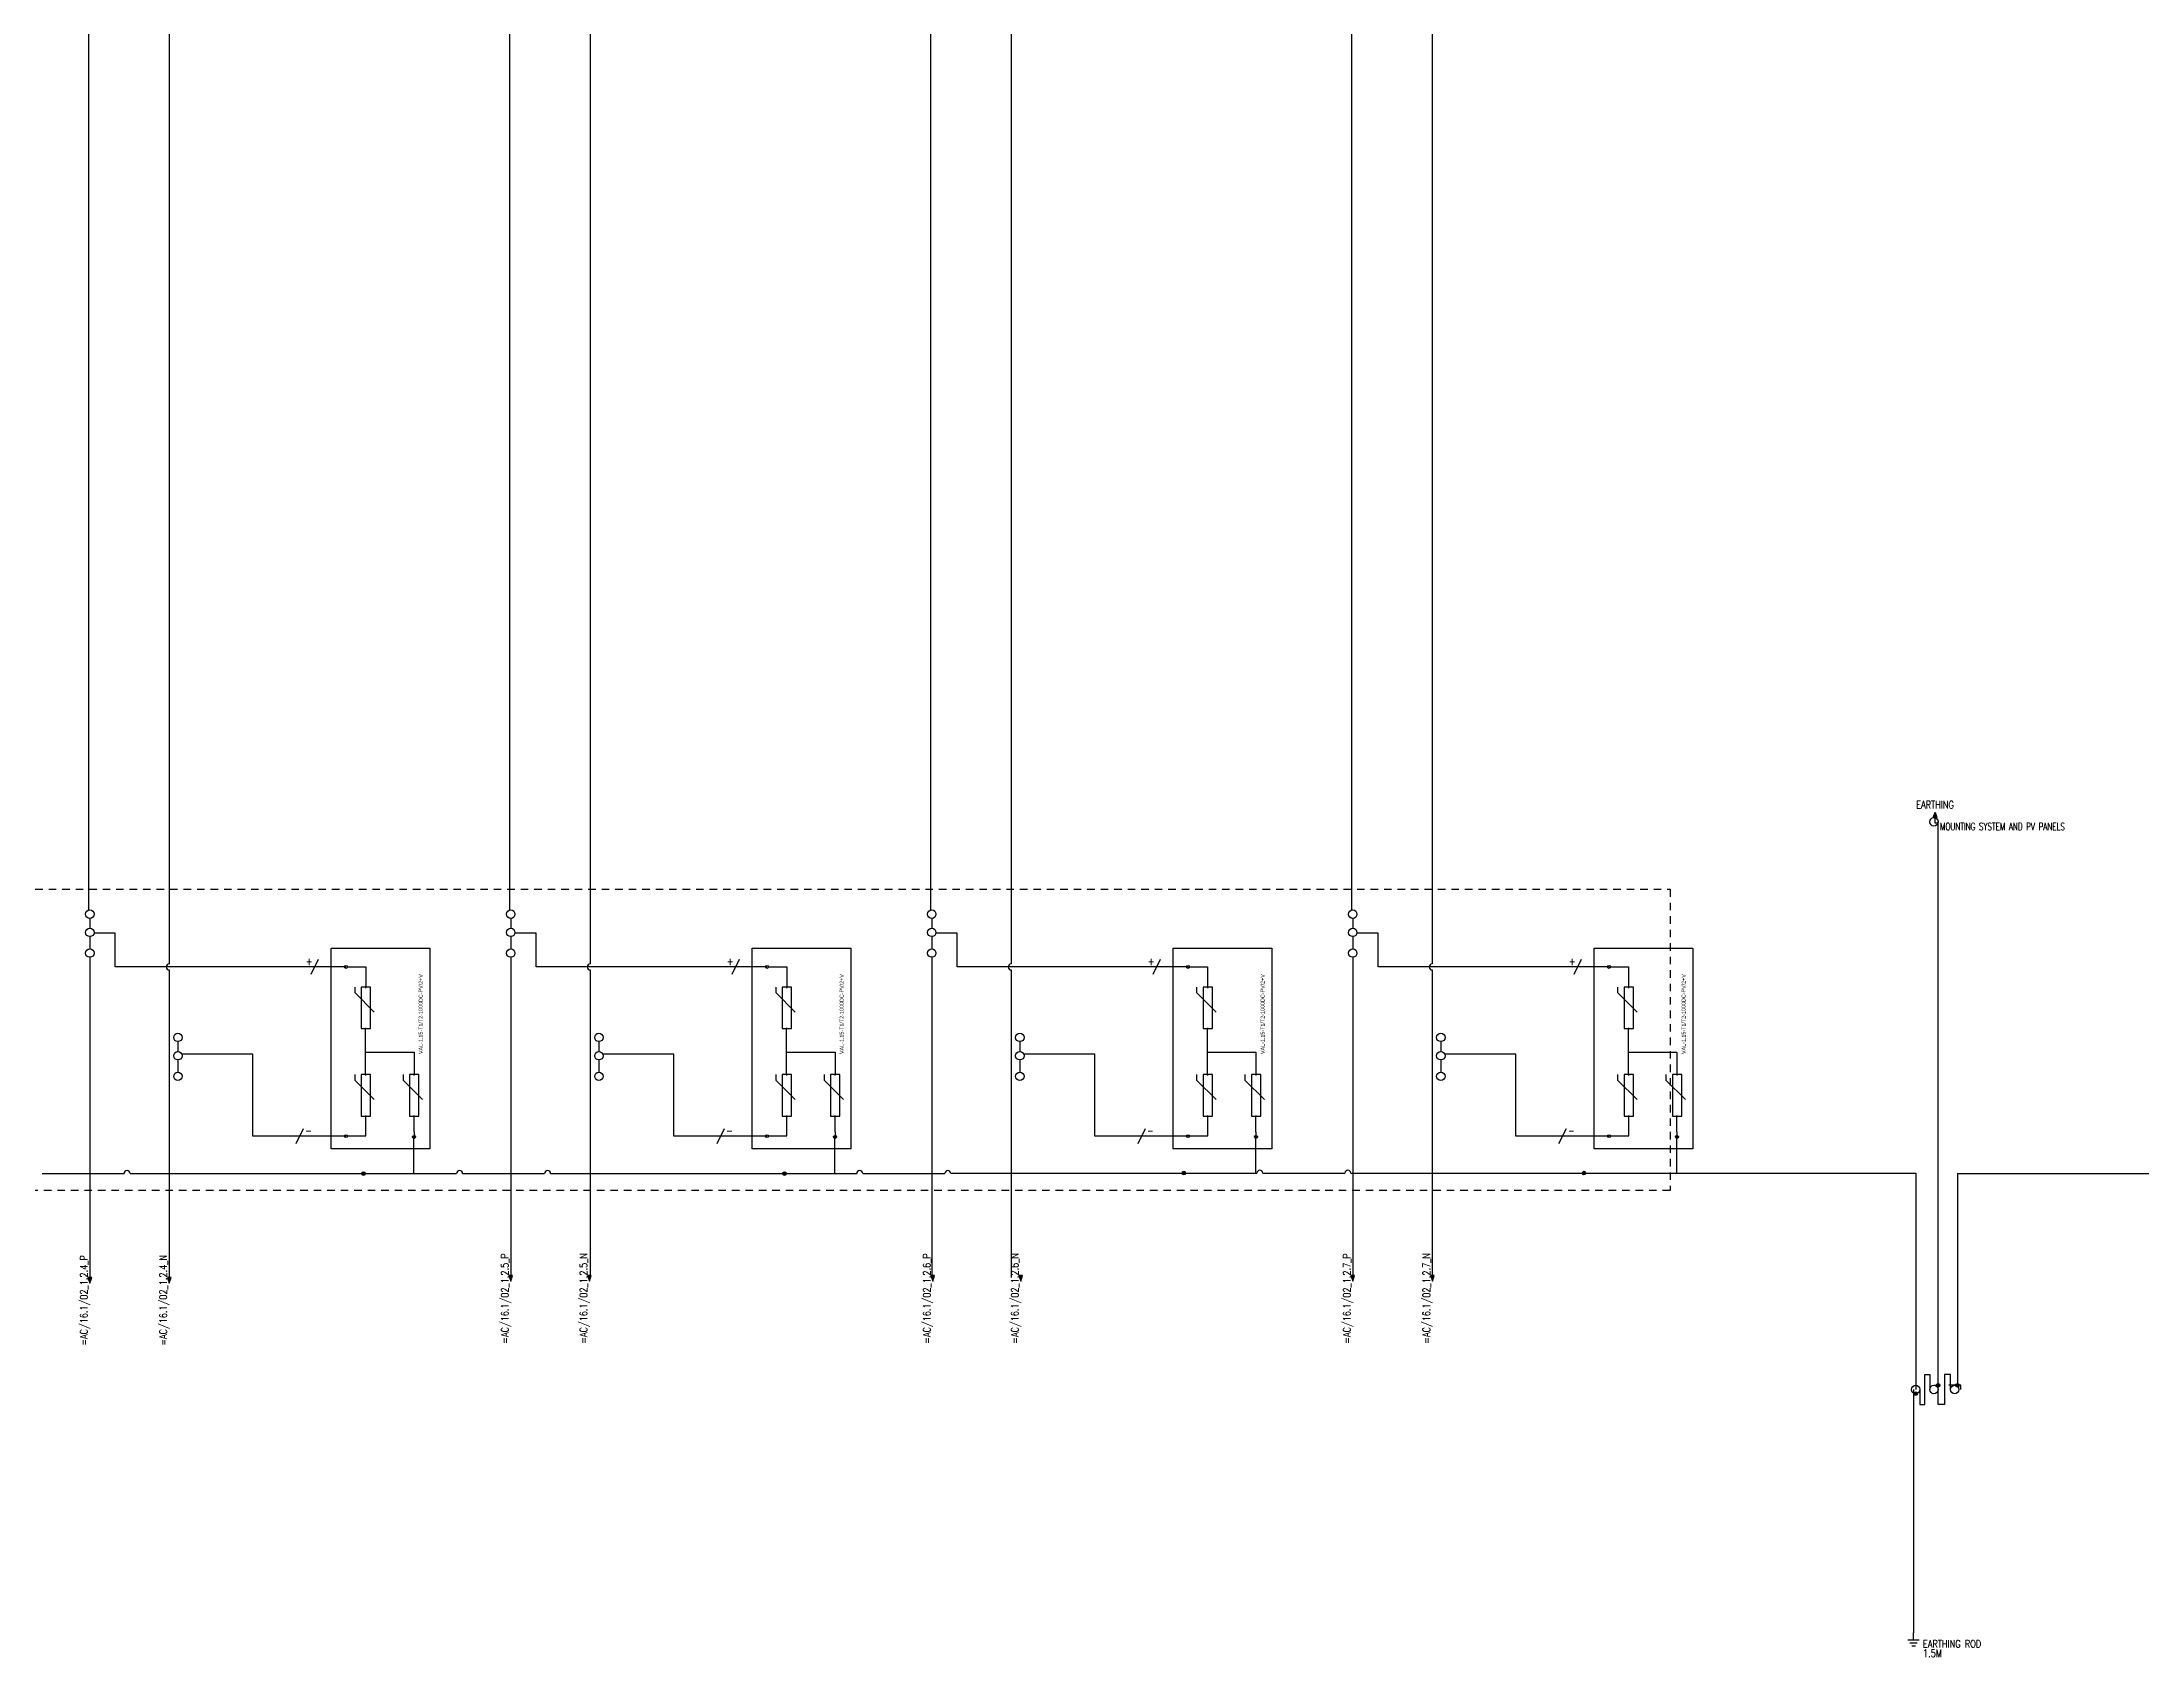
# Model space of a CAD drawing. Header units: inches. Extents: x 18 to 148, y 10 to 102.
# Drawn here: x 50.03 to 85.06, y 25.75 to 52.71 of the extents above; entities that cross this region are included whole.
import ezdxf
from ezdxf.enums import TextEntityAlignment as Align

# ---------------------------------------------------------------- set-up
doc = ezdxf.new("R2010")
doc.units = ezdxf.units.IN
doc.header["$MEASUREMENT"] = 0
doc.linetypes.add('HIDDEN2', pattern=[0.1875, 0.125, -0.0625])
for name, color, linetype in [('DESC', 1, 'Continuous'), ('GRY_20AWG', 9, 'Continuous'), ('LOCBOX', 92, 'HIDDEN2'), ('MISC', 2, 'Continuous'), ('RED_12AWG', 1, 'Continuous'), ('SYMS', 7, 'Continuous'), ('TAGS', 51, 'Continuous'), ('WHT_12AWG', 7, 'Continuous'), ('WIREREF', 61, 'Continuous')]:
    doc.layers.add(name, color=color, linetype=linetype)
doc.styles.add('WD', font='romans.shx')
doc.styles.add('WD_IEC', font='isocp2.shx', dxfattribs={"width": 0.9, "height": 4})

# ---------------------------------------------------------------- blocks, each defined once
blk = doc.blocks.new('HA1S4')
for points in [[(0, 0), (-0.031, 0), (0, -0.094), (0.031, 0), (0, 0)], [(0.016, -0.011), (-0.016, -0.011), (0, -0.058), (0.016, -0.011)]]:
    blk.add_lwpolyline(points)
at = {"style": 'WD', "flags": 1}
for tag, p in [('X2TERM01', (0, 0)), ('SIGCODE', (0.035, -0.083))]:
    blk.add_attdef(tag, p, '', height=0.01, dxfattribs=at)
at = {"style": 'WD', "width": 0.7}
for tag, p in [('XREF', (0.088, -0.062)), ('DESC1', (0.088, 0.113))]:
    blk.add_attdef(tag, p, '', height=0.125, dxfattribs=at)
at = {"style": 'WD', "width": 0.8, "flags": 8}
blk.add_attdef('WIRENO', text='', height=0.125, dxfattribs=at).set_placement((0, -0.259), align=Align.CENTER)
blk = doc.blocks.new('WDDOT')
for radius in [0.03, 0.0187, 0.00929]:
    blk.add_circle((0, 0), radius)
blk = doc.blocks.new('VT0_02')
blk.add_circle((0, 0), 0.0699)
at = {"style": 'WD', "flags": 1}
for tag, p in [('X4TERM01', (-0.07, 0)), ('X2TERM01', (0, 0.07)), ('X1TERM01', (0.07, 0)), ('X8TERM01', (0, -0.07))]:
    blk.add_attdef(tag, p, '', height=0.01, dxfattribs=at)
blk = doc.blocks.new('HA1S2')
for points in [[(0, 0), (-0.031, 0), (0, 0.094), (0.031, 0), (0, 0)], [(-0.016, 0.011), (0.016, 0.011), (0, 0.058), (-0.016, 0.011)]]:
    blk.add_lwpolyline(points)
at = {"style": 'WD', "width": 0.8, "flags": 8}
blk.add_attdef('WIRENO', text='', height=0.125, dxfattribs=at).set_placement((0, 0.153), align=Align.CENTER)
at = {"style": 'WD', "flags": 1}
for tag, p in [('X8TERM01', (0, 0)), ('SIGCODE', (0.026, 0.066))]:
    blk.add_attdef(tag, p, '', height=0.01, dxfattribs=at)
at = {"style": 'WD', "width": 0.7}
for tag, p in [('XREF', (0.084, -0.036)), ('DESC1', (0.084, -0.211))]:
    blk.add_attdef(tag, p, '', height=0.125, dxfattribs=at)
blk = doc.blocks.new('VGND2')
for p, q in [((0, -0.125), (0, 0)), ((0.09375, -0.125), (-0.09375, -0.125)), ((-0.0625, -0.171875), (0.0625, -0.171875)), ((-0.03125, -0.21875), (0.03125, -0.21875))]:
    blk.add_line(p, q)
at = {"style": 'WD', "flags": 1}
for tag in ['ASSYCODE', 'X2TERM01', 'CAT', 'FAMILY', 'MFG']:
    blk.add_attdef(tag, (0, 0), '', height=0.01, dxfattribs=at)
at = {"style": 'WD', "width": 0.8}
for tag, p in [('INST', (0.15625, 0.125)), ('LOC', (0.15625, -0.03125)), ('TAG1', (0.15625, -0.1875)), ('DESC1', (0.15625, -0.34375)), ('DESC2', (0.15625, -0.5))]:
    blk.add_attdef(tag, text='', height=0.125, dxfattribs=at).set_placement(p, align=Align.MIDDLE_LEFT)
blk = doc.blocks.new('HT0_02')
blk.add_circle((0, 0), 0.0699)
at = {"style": 'WD', "flags": 1}
for tag, p in [('X4TERM01', (-0.07, 0)), ('X2TERM01', (0, 0.07)), ('X1TERM01', (0.07, 0)), ('X8TERM01', (0, -0.07))]:
    blk.add_attdef(tag, p, '', height=0.01, dxfattribs=at)
blk = doc.blocks.new('HGND4')
for p, q in [((0, 0), (10, 0)), ((10, -3.8), (10, 3.8)), ((11.2, -2.5), (11.2, 2.5)), ((12.5, -1.2), (12.5, 1.2))]:
    blk.add_line(p, q)
blk.add_circle((10, 0), 5)
at = {"style": 'WD_IEC'}
for tag, p in [('TAG1', (2.5, 4.6)), ('INST', (2.5, 11.6)), ('LOC', (2.5, 8.1))]:
    blk.add_attdef(tag, text='', height=2.5, dxfattribs=at).set_placement(p, align=Align.RIGHT)
at = {"style": 'WD_IEC', "flags": 1}
blk.add_attdef('X4TERM01', (0, 0), '', height=0.32, dxfattribs=at)
blk = doc.blocks.new('VT0_05')
blk.add_lwpolyline([(0.08, -0.06), (0, 0.08), (-0.08, -0.06)], close=True)
at = {"style": 'WD', "flags": 1}
for tag, p in [('X4TERM01', (-0.05, 0)), ('X2TERM01', (0, 0.08)), ('X1TERM01', (0.05, 0)), ('X8TERM01', (0, -0.06))]:
    blk.add_attdef(tag, p, '', height=0.01, dxfattribs=at)
blk = doc.blocks.new('Lightening Surge Arrestor')
at = {"color": 5}
for p, q in [((0.502, 2.919), (0.502, 2.827)), ((0.502, 2.827), (0.826, 2.503)), ((0.502, 1.459), (0.502, 1.367)), ((1.308, 1.459), (1.308, 1.367)), ((0.502, 1.367), (0.826, 1.043)), ((1.308, 1.367), (1.632, 1.043))]:
    blk.add_line(p, q, dxfattribs=at)
for points in [[(0.112, 3.569), (1.754, 3.569), (1.754, 0.222), (0.112, 0.222)], [(0.768, 2.919), (0.611, 2.919), (0.611, 2.225), (0.768, 2.225)], [(0.768, 1.459), (0.611, 1.459), (0.611, 0.765), (0.768, 0.765)], [(1.574, 1.459), (1.417, 1.459), (1.417, 0.765), (1.574, 0.765)]]:
    blk.add_lwpolyline(points, close=True, dxfattribs=at)
at = {"layer": 'GRY_20AWG'}
blk.add_line((1.492, 0.502), (1.492, 0.468), dxfattribs=at)
at = {"layer": 'RED_12AWG'}
for p, q in [((0.382, 3.255), (0.686, 3.255)), ((0.686, 3.255), (0.686, 2.926)), ((0.69, 2.919), (0.684, 2.919)), ((0.681, 1.459), (0.681, 2.226)), ((0.681, 1.835), (1.492, 1.835)), ((1.492, 1.835), (1.492, 1.466)), ((0.69, 1.459), (0.681, 1.459)), ((0.69, 0.435), (0.69, 0.766)), ((1.492, 0.502), (1.492, 0.757)), ((0.381, 0.435), (0.69, 0.435))]:
    blk.add_line(p, q, dxfattribs=at)
at = {"layer": 'SYMS'}
for name, p, xscale, yscale, zscale in [('HT0_02', (0.358, 3.255), 0.3314421991292846, 0.3314421991292846, 0.3314421991292846), ('VT0_05', (0.686, 2.918), 0.1052161047490845, 0.1052161047490845, 0.1052161047490845), ('VT0_05', (0.686, 1.458), 0.1052161047490845, 0.1052161047490845, 0.1052161047490845), ('HT0_02', (0.69, 1.459), 0.01504368401050088, 0.01504368401050088, 0.01504368401050088), ('VT0_05', (1.492, 1.458), 0.1052161047490845, 0.1052161047490845, 0.1052161047490845), ('HT0_02', (0.358, 0.429), 0.3314421991292846, 0.3314421991292846, 0.3314421991292846)]:
    blk.add_blockref(name, p, dxfattribs=dict(at, xscale=xscale, yscale=yscale, zscale=zscale))
at = {"layer": 'SYMS', "xscale": -0.1052161047490845, "yscale": 0.1052161047490845, "zscale": 0.1052161047490845, "rotation": 180}
for p in [(0.686, 2.226), (0.686, 0.766), (1.492, 0.766)]:
    blk.add_blockref('VT0_05', p, dxfattribs=at)
at = {"layer": 'SYMS'}
ref = blk.add_blockref('HGND4', (1.492, 0.468), dxfattribs=dict(at, xscale=0.005, yscale=0.005, zscale=0.005, rotation=270))
ref.add_attrib('TAG1', 'PE', dxfattribs={"layer": 'TAGS', "height": 0.0125, "rotation": 270, "style": 'WD_IEC'}).set_placement((1.515, 0.455), align=Align.RIGHT)
at = {"color": 5, "insert": (1.57, 1.801), "char_height": 0.065, "attachment_point": 1, "rotation": 90}
blk.add_mtext_dynamic_manual_height_columns('VAL-1.15-T1/T2-1000DC-PV/2+V', width=1.87491, gutter_width=0.325, heights=[0], dxfattribs=at)
for tag, p in [('+', (0.447, 3.312)), ('-', (0.457, 0.49))]:
    blk.add_attdef(tag, p, '', height=0.065)
at = {"color": 5}
blk.add_attdef('VAL-1.15-T1/T2-1000DC-PV/2+V', (1.651, 1.798), '', height=0.065, rotation=90, dxfattribs=at)
blk = doc.blocks.new('HW01')
for p, q in [((0.062, 0.125), (-0.062, -0.125)), ((0.031, 0), (-0.031, 0))]:
    blk.add_line(p, q)
at = {"style": 'WD', "width": 0.7, "flags": 1}
for tag, p in [('INST', (0, 0.357)), ('LOC', (0, 0.188)), ('DESC1', (0, -0.456)), ('XREF', (0, -0.3)), ('DESC2', (0, -0.613))]:
    blk.add_attdef(tag, text='', height=0.125, dxfattribs=at).set_placement(p, align=Align.CENTER)
at = {"style": 'WD', "width": 0.8}
blk.add_attdef('TAG1', text='', height=0.125, dxfattribs=at).set_placement((-0.031, 0.031), align=Align.RIGHT)
at = {"style": 'WD', "flags": 1}
for tag, p in [('X4TERM01', (-0.031, 0)), ('X1TERM01', (0.031, 0))]:
    blk.add_attdef(tag, p, '', height=0.0125, dxfattribs=at)
at = {"linetype": 'Continuous', "style": 'WD', "flags": 9}
blk.add_attdef('ASSYCODE', text='', height=0.01, dxfattribs=at).set_placement((0.029, 0.042), align=Align.CENTER)
at = {"style": 'WD'}
for tag, p in [('X2LINK', (0, 0.125)), ('X8LINK', (0, -0.125))]:
    blk.add_attdef(tag, p, '', height=0.01, dxfattribs=at)
at = {"style": 'WD', "flags": 9}
blk.add_attdef('FAMILY', text='', height=0.01, dxfattribs=at).set_placement((0.023, 0.118), align=Align.CENTER)
at = {"style": 'WD', "width": 0.8}
blk.add_attdef('RATING1', (0.094, 0.031), '', height=0.125, dxfattribs=at)
at = {"style": 'WD', "width": 0.8, "flags": 1}
blk.add_attdef('MFG', text='', height=0.0938, dxfattribs=at).set_placement((-0.125, -0.031), align=Align.TOP_RIGHT)
blk.add_attdef('CAT', text='', height=0.0938, dxfattribs=at).set_placement((0.031, -0.031), align=Align.TOP_LEFT)

msp = doc.modelspace()

# ---------------------------------------------------------------- linework, layer by layer
at = {"layer": 'GRY_20AWG', "color": 240, "true_color": 0xed1f24}
for p, q in [((50.803, 74.702), (50.803, 38.221)), ((57.825, 74.702), (57.825, 38.221)), ((64.848, 74.702), (64.848, 38.221)), ((71.871, 74.702), (71.871, 38.221)), ((50.826, 38.082), (50.826, 37.916)), ((57.848, 38.082), (57.848, 37.916)), ((64.871, 38.082), (64.871, 37.916)), ((71.894, 38.082), (71.894, 37.916)), ((50.826, 37.776), (50.826, 37.571)), ((51.247, 37.833), (50.896, 37.833)), ((51.247, 37.27), (51.247, 37.833)), ((57.848, 37.776), (57.848, 37.571)), ((58.27, 37.833), (57.918, 37.833)), ((58.27, 37.27), (58.27, 37.833)), ((64.871, 37.776), (64.871, 37.571)), ((65.292, 37.833), (64.941, 37.833)), ((65.292, 37.27), (65.292, 37.833)), ((71.894, 37.776), (71.894, 37.571)), ((72.315, 37.833), (71.964, 37.833)), ((72.315, 37.27), (72.315, 37.833)), ((50.826, 37.432), (50.826, 32.086)), ((54.542, 37.27), (51.247, 37.27)), ((55.1, 37.27), (54.604, 37.27)), ((57.848, 37.432), (57.848, 32.086)), ((61.564, 37.27), (58.27, 37.27)), ((62.123, 37.27), (61.627, 37.27)), ((64.871, 37.432), (64.871, 32.086)), ((68.587, 37.27), (65.292, 37.27)), ((69.146, 37.27), (68.65, 37.27)), ((71.894, 37.432), (71.894, 32.086)), ((75.61, 37.27), (72.315, 37.27)), ((76.169, 37.27), (75.673, 37.27)), ((52.295, 36.023), (52.295, 35.858)), ((53.544, 35.813), (52.365, 35.813)), ((53.544, 34.444), (53.544, 35.813)), ((59.318, 36.023), (59.318, 35.858)), ((60.567, 35.813), (59.387, 35.813)), ((60.567, 34.444), (60.567, 35.813)), ((66.34, 36.023), (66.34, 35.858)), ((67.589, 35.813), (66.41, 35.813)), ((67.589, 34.444), (67.589, 35.813)), ((73.363, 36.023), (73.363, 35.858)), ((74.612, 35.813), (73.433, 35.813)), ((74.612, 34.444), (74.612, 35.813)), ((52.295, 35.718), (52.295, 35.513)), ((59.318, 35.718), (59.318, 35.513)), ((66.34, 35.718), (66.34, 35.513)), ((73.363, 35.718), (73.363, 35.513)), ((54.291, 34.444), (53.544, 34.444)), ((55.1, 34.444), (54.353, 34.444)), ((61.314, 34.444), (60.567, 34.444)), ((62.123, 34.444), (61.376, 34.444)), ((68.336, 34.444), (67.589, 34.444)), ((69.146, 34.444), (68.399, 34.444)), ((75.359, 34.444), (74.612, 34.444)), ((76.169, 34.444), (75.422, 34.444))]:
    msp.add_line(p, q, dxfattribs=at)
at = {"layer": 'GRY_20AWG', "color": 3}
for p, q in [((81.607, 39.67), (81.607, 39.761)), ((81.642, 39.67), (81.607, 39.67)), ((81.659, 30.288), (81.659, 39.692)), ((50.028, 33.821), (51.397, 33.821)), ((51.497, 33.821), (56.944, 33.821)), ((57.044, 33.821), (58.413, 33.821)), ((58.513, 33.821), (63.619, 33.821)), ((63.719, 33.821), (65.088, 33.821)), ((81.981, 33.821), (81.981, 30.288)), ((81.284, 30.148), (81.249, 30.148)), ((81.354, 30.218), (81.354, 29.968)), ((81.437, 29.968), (81.437, 30.468)), ((81.437, 30.468), (81.519, 30.468)), ((81.519, 30.468), (81.519, 30.218)), ((81.589, 30.288), (81.659, 30.288)), ((81.659, 29.968), (81.659, 30.218)), ((81.864, 30.468), (81.762, 30.468)), ((81.762, 30.468), (81.762, 29.968)), ((81.934, 30.288), (81.839, 30.288)), ((81.864, 30.218), (81.864, 30.468)), ((82.039, 30.288), (81.934, 30.288)), ((82.039, 30.218), (82.039, 30.288)), ((81.354, 29.968), (81.437, 29.968)), ((81.762, 29.968), (81.659, 29.968))]:
    msp.add_line(p, q, dxfattribs=at)
for centre in [(51.447, 33.821), (56.994, 33.821), (58.463, 33.821), (63.669, 33.821), (65.138, 33.821)]:
    msp.add_arc(centre, 0.05, 0, 180, dxfattribs=at)
at = {"layer": 'LOCBOX', "color": 6}
msp.add_lwpolyline([(28.315, 38.566), (77.186, 38.566), (77.186, 33.537), (28.315, 33.537)], close=True, dxfattribs=at)
at = {"layer": 'WHT_12AWG', "color": 240, "true_color": 0xed1f24}
for p, q in [((52.15, 85.118), (52.15, 37.32)), ((59.173, 85.118), (59.173, 37.32)), ((66.195, 85.118), (66.195, 37.32)), ((73.218, 85.118), (73.218, 37.32)), ((52.15, 37.22), (52.15, 32.086)), ((59.173, 37.22), (59.173, 32.086)), ((66.195, 37.22), (66.195, 32.086)), ((73.218, 37.22), (73.218, 32.086)), ((77.302, 33.821), (77.302, 34.424))]:
    msp.add_line(p, q, dxfattribs=at)
at = {"layer": 'WHT_12AWG', "color": 3}
for p, q in [((56.233, 33.821), (56.233, 34.424)), ((63.256, 33.821), (63.256, 34.424)), ((70.279, 33.821), (70.279, 34.424)), ((65.187, 33.829), (69.075, 33.829)), ((69.075, 33.829), (70.293, 33.829)), ((70.393, 33.829), (71.762, 33.829)), ((71.862, 33.829), (75.75, 33.829)), ((75.75, 33.829), (81.284, 33.829)), ((81.284, 33.829), (81.284, 30.218)), ((81.981, 33.821), (136.579, 33.821)), ((81.249, 30.218), (81.249, 26.159))]:
    msp.add_line(p, q, dxfattribs=at)
at = {"layer": 'WHT_12AWG'}
for centre in [(52.15, 37.27), (59.173, 37.27), (66.195, 37.27), (73.218, 37.27)]:
    msp.add_arc(centre, 0.05, 90, 270, dxfattribs=at)
at = {"layer": 'WHT_12AWG', "color": 3}
for centre in [(70.343, 33.829), (71.812, 33.829)]:
    msp.add_arc(centre, 0.05, 0, 180, dxfattribs=at)

# ---------------------------------------------------------------- block references
for p in [(54.742, 34.015), (61.765, 34.015), (68.787, 34.015), (75.81, 34.015)]:
    msp.add_blockref('Lightening Surge Arrestor', p)
at = {"layer": 'SYMS', "color": 3}
ref = msp.add_blockref('HA1S2', (81.607, 39.761), dxfattribs=at)
ref.add_attrib('DESC1', 'MOUNTING SYSTEM AND PV PANELS', (81.691, 39.551), dxfattribs={"layer": 'DESC', "height": 0.125, "style": 'WD', "width": 0.7})
ref.add_attrib('WIRENO', 'EARTHING', dxfattribs={"layer": 'WIREREF', "height": 0.125, "style": 'WD', "width": 0.8, "flags": 8}).set_placement((81.607, 39.915), align=Align.CENTER)
at = {"layer": 'SYMS', "color": 3, "rotation": 90}
msp.add_blockref('VT0_02', (81.589, 39.692), dxfattribs=at)
at = {"layer": 'SYMS'}
for name, p in [('VT0_02', (50.826, 38.151)), ('VT0_02', (57.848, 38.151)), ('VT0_02', (64.871, 38.151)), ('VT0_02', (71.894, 38.151)), ('VT0_02', (50.826, 37.846)), ('VT0_02', (57.848, 37.846)), ('VT0_02', (64.871, 37.846)), ('VT0_02', (71.894, 37.846)), ('VT0_02', (50.826, 37.502)), ('VT0_02', (57.848, 37.502)), ('VT0_02', (64.871, 37.502)), ('VT0_02', (71.894, 37.502)), ('VT0_02', (52.295, 36.093)), ('VT0_02', (59.318, 36.093)), ('VT0_02', (66.34, 36.093)), ('VT0_02', (73.363, 36.093)), ('VT0_02', (52.295, 35.788)), ('VT0_02', (59.318, 35.788)), ('VT0_02', (66.34, 35.788)), ('VT0_02', (73.363, 35.788)), ('VT0_02', (52.295, 35.444)), ('VT0_02', (59.318, 35.444)), ('VT0_02', (66.34, 35.444)), ('VT0_02', (73.363, 35.444)), ('WDDOT', (75.75, 33.829)), ('WDDOT', (81.284, 30.148)), ('WDDOT', (81.659, 30.288)), ('WDDOT', (81.981, 30.288))]:
    msp.add_blockref(name, p, dxfattribs=at)
ref = msp.add_blockref('HW01', (54.573, 37.27), dxfattribs=at)
ref.add_attrib('TAG1', '+', dxfattribs={"layer": 'TAGS', "height": 0.125, "style": 'WD', "width": 0.8}).set_placement((54.542, 37.301), align=Align.RIGHT)
ref = msp.add_blockref('HW01', (61.596, 37.27), dxfattribs=at)
ref.add_attrib('TAG1', '+', dxfattribs={"layer": 'TAGS', "height": 0.125, "style": 'WD', "width": 0.8}).set_placement((61.564, 37.301), align=Align.RIGHT)
ref = msp.add_blockref('HW01', (68.619, 37.27), dxfattribs=at)
ref.add_attrib('TAG1', '+', dxfattribs={"layer": 'TAGS', "height": 0.125, "style": 'WD', "width": 0.8}).set_placement((68.587, 37.301), align=Align.RIGHT)
ref = msp.add_blockref('HW01', (75.641, 37.27), dxfattribs=at)
ref.add_attrib('TAG1', '+', dxfattribs={"layer": 'TAGS', "height": 0.125, "style": 'WD', "width": 0.8}).set_placement((75.61, 37.301), align=Align.RIGHT)
ref = msp.add_blockref('HW01', (54.322, 34.444), dxfattribs=at)
ref.add_attrib('RATING1', '-', (54.416, 34.476), dxfattribs={"layer": 'MISC', "height": 0.125, "style": 'WD', "width": 0.8})
ref = msp.add_blockref('HW01', (61.345, 34.444), dxfattribs=at)
ref.add_attrib('RATING1', '-', (61.439, 34.476), dxfattribs={"layer": 'MISC', "height": 0.125, "style": 'WD', "width": 0.8})
ref = msp.add_blockref('HW01', (68.368, 34.444), dxfattribs=at)
ref.add_attrib('RATING1', '-', (68.461, 34.476), dxfattribs={"layer": 'MISC', "height": 0.125, "style": 'WD', "width": 0.8})
ref = msp.add_blockref('HW01', (75.39, 34.444), dxfattribs=at)
ref.add_attrib('RATING1', '-', (75.484, 34.476), dxfattribs={"layer": 'MISC', "height": 0.125, "style": 'WD', "width": 0.8})
at = {"layer": 'SYMS', "color": 3}
for p in [(55.391, 33.821), (62.414, 33.821), (69.075, 33.829)]:
    msp.add_blockref('WDDOT', p, dxfattribs=at)
at = {"layer": 'SYMS', "color": 1}
ref = msp.add_blockref('HA1S4', (50.826, 32.086), dxfattribs=at)
ref.add_attrib('WIRENO', '=AC/16.1/02_1.2.4_P', dxfattribs={"layer": 'WIREREF', "color": 1, "height": 0.125, "rotation": 90, "style": 'WD', "width": 0.8, "flags": 8}).set_placement((50.826, 30.949), align=Align.BOTTOM_LEFT)
ref = msp.add_blockref('HA1S4', (52.15, 32.086), dxfattribs=at)
ref.add_attrib('WIRENO', '=AC/16.1/02_1.2.4_N', dxfattribs={"layer": 'WIREREF', "color": 1, "height": 0.125, "rotation": 90, "style": 'WD', "width": 0.8, "flags": 8}).set_placement((52.15, 30.949), align=Align.BOTTOM_LEFT)
ref = msp.add_blockref('HA1S4', (57.848, 32.12), dxfattribs=at)
ref.add_attrib('WIRENO', '=AC/16.1/02_1.2.5_P', dxfattribs={"layer": 'WIREREF', "color": 1, "height": 0.125, "rotation": 90, "style": 'WD', "width": 0.8, "flags": 8}).set_placement((57.848, 30.982), align=Align.BOTTOM_LEFT)
ref = msp.add_blockref('HA1S4', (59.16, 32.12), dxfattribs=at)
ref.add_attrib('WIRENO', '=AC/16.1/02_1.2.5_N', dxfattribs={"layer": 'WIREREF', "color": 1, "height": 0.125, "rotation": 90, "style": 'WD', "width": 0.8, "flags": 8}).set_placement((59.16, 30.982), align=Align.BOTTOM_LEFT)
ref = msp.add_blockref('HA1S4', (64.887, 32.12), dxfattribs=at)
ref.add_attrib('WIRENO', '=AC/16.1/02_1.2.6_P', dxfattribs={"layer": 'WIREREF', "color": 1, "height": 0.125, "rotation": 90, "style": 'WD', "width": 0.8, "flags": 8}).set_placement((64.887, 30.982), align=Align.BOTTOM_LEFT)
ref = msp.add_blockref('HA1S4', (66.356, 32.12), dxfattribs=at)
ref.add_attrib('WIRENO', '=AC/16.1/02_1.2.6_N', dxfattribs={"layer": 'WIREREF', "color": 1, "height": 0.125, "rotation": 90, "style": 'WD', "width": 0.8, "flags": 8}).set_placement((66.356, 30.982), align=Align.BOTTOM_LEFT)
ref = msp.add_blockref('HA1S4', (71.894, 32.12), dxfattribs=at)
ref.add_attrib('WIRENO', '=AC/16.1/02_1.2.7_P', dxfattribs={"layer": 'WIREREF', "color": 1, "height": 0.125, "rotation": 90, "style": 'WD', "width": 0.8, "flags": 8}).set_placement((71.894, 30.982), align=Align.BOTTOM_LEFT)
ref = msp.add_blockref('HA1S4', (73.222, 32.12), dxfattribs=at)
ref.add_attrib('WIRENO', '=AC/16.1/02_1.2.7_N', dxfattribs={"layer": 'WIREREF', "color": 1, "height": 0.125, "rotation": 90, "style": 'WD', "width": 0.8, "flags": 8}).set_placement((73.222, 30.982), align=Align.BOTTOM_LEFT)
at = {"layer": 'SYMS', "rotation": 90}
for p in [(81.284, 30.218), (81.589, 30.218), (81.934, 30.218)]:
    msp.add_blockref('VT0_02', p, dxfattribs=at)
at = {"layer": 'SYMS'}
ref = msp.add_blockref('VGND2', (81.249, 26.159), dxfattribs=at)
ref.add_attrib('TAG1', 'EARTHING ROD ', dxfattribs={"layer": 'TAGS', "height": 0.125, "style": 'WD', "width": 0.8}).set_placement((81.405, 25.972), align=Align.MIDDLE_LEFT)
ref.add_attrib('DESC1', '1.5M', dxfattribs={"layer": 'DESC', "height": 0.125, "style": 'WD', "width": 0.8}).set_placement((81.405, 25.815), align=Align.MIDDLE_LEFT)

doc.saveas('drawing.dxf')
